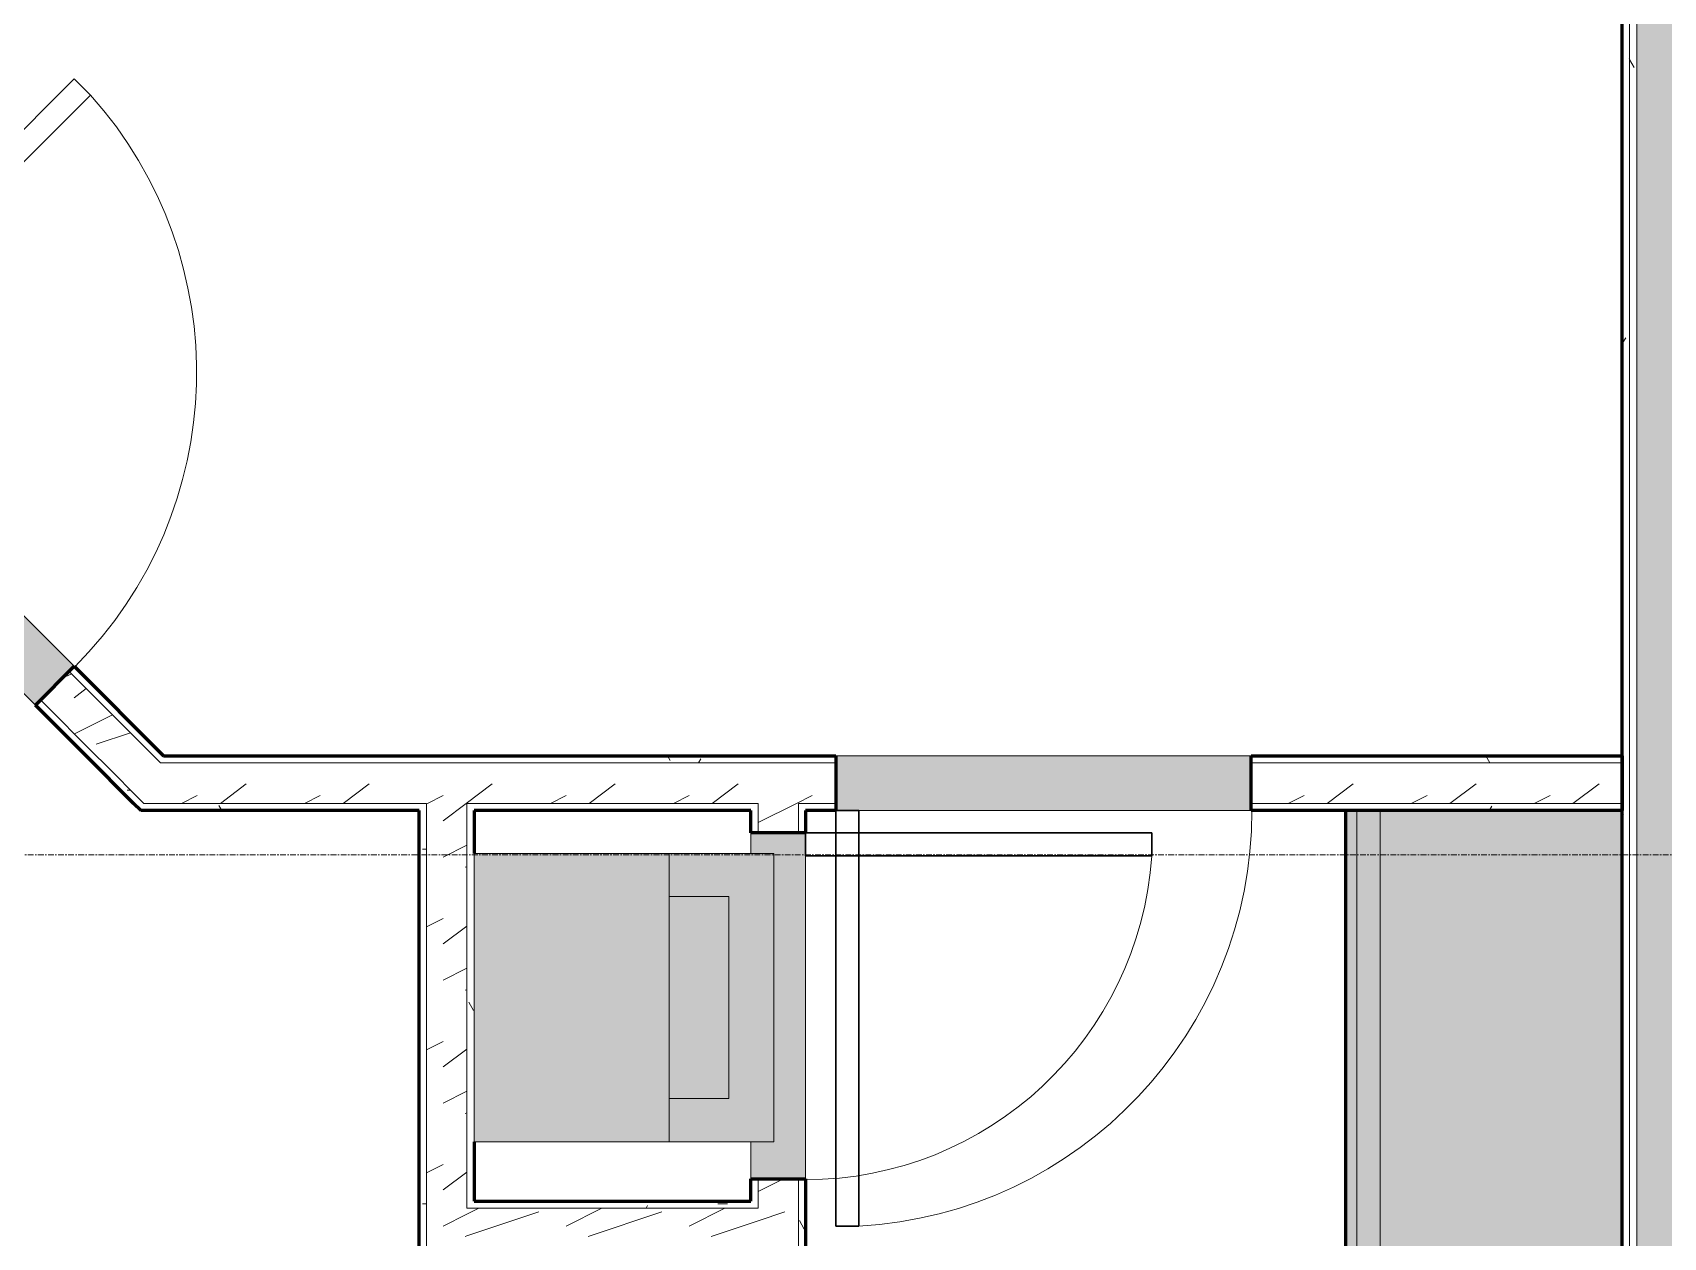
# Model space of a CAD drawing. Header units: inches. Extents: x -4061 to -1937, y 10959 to 12323.
# Drawn here: x -3479.5 to -3338.2, y 11814.1 to 11918.5 of the extents above; entities that cross this region are included whole.
import ezdxf

# ---------------------------------------------------------------- set-up
doc = ezdxf.new("R2010")
doc.units = ezdxf.units.IN
doc.header["$MEASUREMENT"] = 0
doc.linetypes.add('Grid Line 1_2_', pattern=[0.8749999999999999, 0.4999999999999999, -0.125, 0.125, -0.125])
for name, color, linetype, lineweight in [('0-1', 7, 'Continuous', 5), ('0-2', 250, 'Continuous', 9), ('A-DOOR-1', 250, 'Continuous', 9), ('A-DOOR-2', 50, 'Continuous', 30), ('A-WALL', 113, 'Continuous', 18), ('A-WALL-1', 8, 'Continuous', 5), ('A-WALL-2', 10, 'Continuous', 60), ('A-WALL-3', 7, 'Continuous', 18), ('A-WALL-PATT-1', 250, 'Continuous', 9), ('A-WALL-PATT-2', 253, 'Continuous', 9), ('A-WALL-PATT-4', 111, 'Continuous', 9), ('I-WALL-2', 2, 'Continuous', 60), ('P-SANR-FIXT-1', 135, 'Continuous', 9), ('P-SANR-FIXT-2', 250, 'Continuous', 9), ('Q-CASE-1', 9, 'Continuous', 9), ('Q-CASE-2', 10, 'Continuous', 60), ('Q-CASE-3', 250, 'Continuous', 9), ('S-GRID-1', 1, 'Grid Line 1_2_', 9)]:
    doc.layers.add(name, color=color, linetype=linetype, lineweight=lineweight)
pattern_1 = [(0, (0, 0), (20.48, 5.12), [0.845, -14.515, 0.845, -14.515, -81.92]), (0, (0, 0), (20.48, 5.12), [-30.72, 0.845, -29.875, 0.845, -14.515, -35.84]), (0, (0, 0), (20.48, 5.12), [-76.8, 0.845, -9.395, 0.845, -24.755]), (120, (7.68, 2.56), (-14.67405006737632, 15.1762002695053), [0.8449999999999999, -14.515, 0.8449999999999999, -14.515, -81.91999999999999]), (120, (7.68, 2.56), (-14.67405006737632, 15.1762002695053), [-30.72, 0.8449999999999999, -29.875, 0.8449999999999999, -14.515, -35.84]), (120, (7.68, 2.56), (-14.67405006737632, 15.1762002695053), [-76.79999999999998, 0.8449999999999999, -9.394999999999998, 0.8449999999999999, -24.755]), (240, (10.24, 12.8), (-5.805949932623669, -20.2962002695053), [0.845, -14.515, 0.845, -14.515, -81.92]), (240, (10.24, 12.8), (-5.805949932623669, -20.2962002695053), [-30.72, 0.845, -29.875, 0.845, -14.515, -35.84]), (240, (10.24, 12.8), (-5.805949932623669, -20.2962002695053), [-76.8, 0.845, -9.395, 0.845, -24.755])]
pattern_2 = [(216.87, (4.265, 10.662), (31.98716190389133, 21.32545714244463), [5.331, -47.981]), (206.565, (10.662, 7.464), (-10.66247606731217, -10.66200980650436), [11.921, -11.921]), (198.435, (10.662, 2.132), (-21.3244936496746, -10.66258686177925), [6.743999999999999, -26.974])]

# ---------------------------------------------------------------- blocks, each defined once
blk = doc.blocks.new('Single-Flush - 36_ x 84_-1372839-ENLARGED RCP - 3RD FLOOR PLAN - EAST')
at = {"layer": 'A-DOOR-1'}
blk.add_arc((18.00000000000094, 2.374999999999582), 36.06659275674493, 93.17885224191846, 179.9999999999998, dxfattribs=at)
at = {"layer": 'A-DOOR-2'}
for p, q in [((16, 2.374999999999781), (16, 38.38609708243906)), ((18.00000000000094, 38.38609708243906), (16, 38.38609708243906)), ((18.00000000000094, 2.374999999999781), (18.00000000000094, 38.38609708243906)), ((18.00000000000094, 2.374999999999781), (16, 2.374999999999781))]:
    blk.add_line(p, q, dxfattribs=at)
blk = doc.blocks.new('Stacked Washer and Dryer - 26_x25_ - Private-1372850-ENLARGED RCP - 3RD FLOOR PLAN - EAST')
at = {"layer": 'P-SANR-FIXT-1'}
blk.add_hatch(color=256, dxfattribs=at).paths.add_polyline_path([(9.37916411203332e-13, 12.49999999999119), (3.154809746774844e-12, -12.50000000001131), (26.000000000005, -12.50000000000892), (26.00000000000278, 12.49999999999357), (3.790122885132007, 12.49999999999153)], flags=0)
at = {"layer": 'P-SANR-FIXT-2'}
for p, q in [((26.00000000000047, 12.50000000000033), (8.686384944667224e-13, 12.50000000000033)), ((8.701080220912921e-13, -12.49999999999967), (8.701080220912921e-13, 12.50000000000033)), ((16.90625000000028, -12.49999999999867), (16.90625000000028, 12.50000000000132)), ((26.00000000000047, 12.50000000000033), (26.00000000000047, -12.49999999999967)), ((22.09375000000043, 8.749999999999945), (16.90625000000028, 8.749999999999945)), ((22.09375000000043, -8.74999999999979), (22.09375000000043, 8.749999999999945)), ((16.90625000000028, -8.74999999999979), (22.09375000000043, -8.74999999999979)), ((8.701080220912921e-13, -12.49999999999967), (26.00000000000047, -12.49999999999967))]:
    blk.add_line(p, q, dxfattribs=at)
blk = doc.blocks.new('Single-Flush - 36_ x 84_-1372824-ENLARGED RCP - 3RD FLOOR PLAN - EAST')
at = {"layer": 'A-DOOR-1'}
blk.add_arc((18.00000000000094, -2.374999999999582), 36.06659275674493, 179.9999999999998, 266.8211477580812, dxfattribs=at)
at = {"layer": 'A-DOOR-2'}
for p, q in [((16, -2.374999999999781), (16, -38.38609708243906)), ((18.00000000000094, -2.374999999999781), (16, -2.374999999999781)), ((18.00000000000094, -2.374999999999781), (18.00000000000094, -38.38609708243906)), ((18.00000000000094, -38.38609708243906), (16, -38.38609708243906))]:
    blk.add_line(p, q, dxfattribs=at)
blk = doc.blocks.new('Single-Flush - 30_ x 84_-1789664-ENLARGED RCP - 3RD FLOOR PLAN - EAST')
at = {"layer": 'A-DOOR-1'}
blk.add_arc((15.00000000000094, -2.374999999999442), 30.06659275674492, 179.9999999999998, 266.1859251657074, dxfattribs=at)
at = {"layer": 'A-DOOR-2'}
for p, q in [((13, -2.374999999999781), (13, -32.37499999999849)), ((15.00000000000094, -2.374999999999781), (13, -2.374999999999781)), ((15.00000000000094, -2.374999999999781), (15.00000000000094, -32.37499999999849)), ((15.00000000000094, -32.37499999999849), (13, -32.37499999999849))]:
    blk.add_line(p, q, dxfattribs=at)
blk = doc.blocks.new('OD_CW_Base Cabinet - OD_CW_Base Cabinet-1913675-ENLARGED RCP - 3RD FLOOR PLAN - EAST')
at = {"layer": 'Q-CASE-1'}
for points in [[(0.7377049180349785, 23.99999999999283), (0.7377049180334437, 2.999999999986698), (59.13770491871855, 2.999999999982435), (59.13770491872008, 23.99999999998857), (21.04267825355788, 23.9999999999913)], [(5.71340818237769, 2.999999999986343), (0.7377049180334437, 2.999999999986684), (0.7377049180332732, 0.9999999999883328), (59.13770491871838, 0.9999999999840695), (59.13770491871855, 2.999999999982421), (21.04267825355634, 2.999999999985149)], [(21.04267825355617, 0.999999999986798), (0.7377049180332732, 0.9999999999883328), (0.7377049180331027, -1.178079855890247e-11), (59.13770491871821, -1.604405497346307e-11), (59.13770491871838, 0.9999999999840695)]]:
    blk.add_hatch(color=256, dxfattribs=at).paths.add_polyline_path(points, flags=0)
at = {"layer": 'Q-CASE-2'}
for p, q in [((59.13770491871637, 24.00000000000016), (0.7377049180327829, 24.00000000000016)), ((0.7377049180327883, 24.00000000000016), (0.7377049180327883, 1.225686219186177e-13)), ((59.13770491871637, 1.212363542890675e-13), (59.13770491871637, 24.00000000000016)), ((0.7377049180327883, 1.212363542890675e-13), (59.13770491871637, 1.212363542890675e-13))]:
    blk.add_line(p, q, dxfattribs=at)
at = {"layer": 'Q-CASE-3'}
for p, q in [((0.7377049180327488, 24.00000000000016), (0.7377049180327786, 2.999999999998593)), ((0.7377049180327488, 24.00000000000016), (59.13770491871632, 24.00000000000024)), ((59.13770491871635, 2.999999999998675), (59.13770491871632, 24.00000000000024)), ((0.7377049180327788, 2.999999999998578), (0.7377049180327816, 1.000000000000128)), ((0.7377049180327786, 2.999999999998592), (59.13770491871635, 2.999999999998675)), ((59.13770491871635, 1.000000000000211), (59.13770491871635, 2.99999999999866)), ((0.7377049180333131, 1.000000000000128), (0.7377049180333145, 1.27675647831885e-13)), ((0.7377049180333131, 1.000000000000128), (59.13770491871635, 1.000000000000211)), ((0.7377049180327816, 1.000000000000128), (59.13770491871635, 1.000000000000211)), ((0.7377049180333145, 1.27750454303064e-13), (59.13770491871635, 2.102356316377515e-13)), ((59.13770491871635, 2.102356316377515e-13), (59.13770491871635, 1.000000000000211))]:
    blk.add_line(p, q, dxfattribs=at)
blk = doc.blocks.new('CTR - 1st Phase - Unit Layouts_rvt-1-ENLARGED RCP - 3RD FLOOR PLAN - EAST')
at = {"layer": 'A-WALL-1'}
for points in [[(-3479.295681643495, 11860.17916038077), (-3475.936924432859, 11863.5379175914), (-3501.39276855557, 11888.99376171412), (-3504.751525766206, 11885.63500450349), (-3479.737623381734, 11860.621102119)], [(-3373.898736679644, 11851.03939611112), (-3373.898736679644, 11855.78939611112), (-3409.898736679644, 11855.78939611112), (-3409.898736679644, 11851.03939611112), (-3398.756766779946, 11851.03939611112)], [(-3412.523736679646, 11819.12194437138), (-3412.523736679646, 11849.12194437138), (-3417.273736679648, 11849.12194437138), (-3417.273736679648, 11847.32949263164), (-3415.273736679641, 11847.32949263164), (-3415.273736679642, 11822.32949263164), (-3417.273736679648, 11822.32949263164), (-3417.273736679648, 11819.12194437138), (-3413.148736679652, 11819.12194437138)]]:
    blk.add_hatch(color=256, dxfattribs=at).paths.add_polyline_path(points, flags=0)
at = {"layer": 'A-WALL-PATT-1'}
h = blk.add_hatch(dxfattribs=at)
h.set_pattern_fill('FP_1', color=256, style=0, pattern_type=2)
h.set_pattern_definition(pattern_1)
h.paths.add_polyline_path([(-3468.188402952591, 11855.78939611113), (-3475.936924432859, 11863.5379175914), (-3476.378866171101, 11863.09597585316), (-3469.072286429073, 11855.78939611113), (-3468.447286429072, 11855.78939611113)], flags=0)
h.paths.add_polyline_path([(-3501.834710293811, 11888.55181997588), (-3501.39276855557, 11888.99376171412), (-3505.105079156798, 11892.70607231535), (-3505.54702089504, 11892.26413057711), (-3502.276652032054, 11888.99376171412)], flags=0)
h.paths.add_polyline_path([(-3508.021894629192, 11894.73900431126), (-3507.579952890952, 11895.1809460495), (-3518.74873667967, 11906.34972983822), (-3518.74873667967, 11905.46584636174), (-3512.915105734883, 11899.63221541695)], flags=0)
h = blk.add_hatch(dxfattribs=at)
h.set_pattern_fill('FP_1', color=256, style=0, pattern_type=2)
h.set_pattern_definition(pattern_1)
h.paths.add_polyline_path([(-3470.780917373863, 11851.66439611113), (-3469.897033897381, 11851.66439611113), (-3478.853739905255, 11860.62110211901), (-3479.295681643495, 11860.17916038077), (-3472.897031154749, 11853.78050989202)], flags=0)
h.paths.add_polyline_path([(-3504.751525766206, 11885.63500450349), (-3504.309584027966, 11886.07694624173), (-3522.873736679669, 11904.64109889343), (-3522.854800624252, 11903.73827936154), (-3505.193467504446, 11886.07694624172)], flags=0)
h = blk.add_hatch(dxfattribs=at)
h.set_pattern_fill('FP_1', color=256, style=0, pattern_type=2)
h.set_pattern_definition(pattern_1)
h.paths.add_polyline_path([(-3364.723736678533, 11855.16439611112), (-3341.723736679639, 11855.16439611112), (-3341.723736679639, 11855.78939611112), (-3373.898736679644, 11855.78939611112), (-3373.898736679644, 11855.16439611112)], flags=0)
h.paths.add_polyline_path([(-3409.898736679644, 11855.16439611113), (-3409.898736679644, 11855.78939611112), (-3469.072286429073, 11855.78939611113), (-3468.447286429072, 11855.16439611113), (-3411.579950870035, 11855.16439611113)], flags=0)
h = blk.add_hatch(dxfattribs=at)
h.set_pattern_fill('FP_1', color=256, style=0, pattern_type=2)
h.set_pattern_definition(pattern_1)
h.paths.add_polyline_path([(-3409.898736679644, 11851.03939611112), (-3409.898736679644, 11851.66439611112), (-3413.148736679641, 11851.66439611113), (-3413.148736679645, 11851.03939611113), (-3411.579950870035, 11851.03939611112)], flags=0)
h.paths.add_polyline_path([(-3365.723736678532, 11851.03939611112), (-3341.723736679639, 11851.03939611114), (-3341.723736679639, 11851.66439611111), (-3373.898736679644, 11851.66439611112), (-3373.898736679644, 11851.03939611112)], flags=0)
h.paths.add_polyline_path([(-3416.648736679646, 11851.03939611113), (-3416.648736679646, 11851.66439611113), (-3441.898736679639, 11851.66439611113), (-3441.898736679647, 11851.03939611113), (-3417.273736679845, 11851.03939611113)], flags=0)
h.paths.add_polyline_path([(-3468.447286429072, 11851.03939611113), (-3445.398736679648, 11851.03939611113), (-3445.398736679648, 11851.66439611113), (-3470.780917373863, 11851.66439611113), (-3470.155917373866, 11851.03939611113), (-3469.897033897381, 11851.03939611113)], flags=0)
h = blk.add_hatch(dxfattribs=at)
h.set_pattern_fill('FP_1', color=256, style=0, pattern_type=2)
h.set_pattern_definition(pattern_1)
h.paths.add_polyline_path([(-3445.935857993733, 11753.18939611057), (-3445.398736679653, 11753.18939611057), (-3445.398736679653, 11760.82949263164), (-3446.023736679652, 11760.82949263164), (-3446.023736679652, 11753.18939611057)], flags=0)
h.paths.add_polyline_path([(-3446.023736679651, 11804.82949263164), (-3445.398736679649, 11804.82949263164), (-3445.398736679648, 11851.03939611113), (-3446.023736679645, 11851.03939611113), (-3446.023736679651, 11806.57949263164)], flags=0)
h = blk.add_hatch(dxfattribs=at)
h.set_pattern_fill('FP_1', color=256, style=0, pattern_type=2)
h.set_pattern_definition(pattern_1)
h.paths.add_polyline_path([(-3441.361615365572, 11753.18939611057), (-3441.273736679652, 11753.18939611057), (-3441.273736679649, 11760.82949263164), (-3441.898736679652, 11760.82949263164), (-3441.898736679652, 11753.18939611057)], flags=0)
h.paths.add_polyline_path([(-3441.273736679649, 11804.82949263164), (-3441.273736679641, 11813.07949263164), (-3441.898736679648, 11813.07949263164), (-3441.898736679648, 11804.82949263164)], flags=0)
h.paths.add_polyline_path([(-3441.273736679641, 11816.57949263164), (-3441.273736679648, 11851.03939611113), (-3441.898736679645, 11851.03939611113), (-3441.898736679648, 11816.57949263164)], flags=0)
h = blk.add_hatch(dxfattribs=at)
h.set_pattern_fill('FP_1', color=256, style=0, pattern_type=2)
h.set_pattern_definition(pattern_1)
h.paths.add_polyline_path([(-3413.148736679652, 11752.56439611053), (-3412.52373667962, 11753.18939611056), (-3412.52373667962, 11754.51439611063), (-3413.148736679652, 11754.51439611063), (-3413.148736679652, 11752.88629499766)], flags=0)
h.paths.add_polyline_path([(-3412.523736679653, 11758.01439611063), (-3412.523736679646, 11819.12194437138), (-3413.148736679652, 11819.12194437138), (-3413.148736679652, 11758.01439611063)], flags=0)
h.paths.add_polyline_path([(-3412.523736679646, 11849.12194437138), (-3412.52373667965, 11851.03939611111), (-3413.148736679646, 11851.03939611113), (-3413.148736679646, 11849.12194437138)], flags=0)
h = blk.add_hatch(dxfattribs=at)
h.set_pattern_fill('FP_1', color=256, style=0, pattern_type=2)
h.set_pattern_definition(pattern_1)
h.paths.add_polyline_path([(-3441.273736679641, 11816.57949263164), (-3417.273736679648, 11816.57949263164), (-3417.273736679648, 11817.20449263164), (-3441.273736679641, 11817.2044926313)], flags=0)
at = {"layer": 'A-WALL-PATT-2'}
h = blk.add_hatch(dxfattribs=at)
h.set_pattern_fill('FP_2', color=256, style=0, pattern_type=2)
h.set_pattern_definition(pattern_2)
h.paths.add_polyline_path([(-3473.39703389738, 11855.16439611113), (-3468.447286429072, 11855.16439611113), (-3476.378866171101, 11863.09597585316), (-3478.853739905255, 11860.62110211901), (-3474.022033897379, 11855.78939611113)], flags=0)
h.paths.add_polyline_path([(-3504.309584027966, 11886.07694624173), (-3501.834710293811, 11888.55181997588), (-3519.373736679662, 11906.09084636174), (-3519.373736679662, 11901.14109889343), (-3504.751525766206, 11886.51888797997)], flags=0)
h = blk.add_hatch(dxfattribs=at)
h.set_pattern_fill('FP_2', color=256, style=0, pattern_type=2)
h.set_pattern_definition(pattern_2)
h.paths.add_polyline_path([(-3341.72373667964, 11851.66439611111), (-3341.723736679639, 11855.16439611112), (-3373.898736679644, 11855.16439611112), (-3373.898736679644, 11851.66439611112), (-3350.26287058532, 11851.66439611111)], flags=0)
h.paths.add_polyline_path([(-3416.64873667964, 11851.66439611113), (-3409.898736679644, 11851.66439611113), (-3409.898736679644, 11855.16439611113), (-3473.39703389738, 11855.16439611113), (-3469.897033897381, 11851.66439611113), (-3441.898736679644, 11851.66439611113)], flags=0)
h = blk.add_hatch(dxfattribs=at)
h.set_pattern_fill('FP_2', color=256, style=0, pattern_type=2)
h.set_pattern_definition(pattern_2)
h.paths.add_polyline_path([(-3445.398736679653, 11751.93939611063), (-3441.898736679652, 11751.93939611063), (-3441.898736679652, 11760.82949263164), (-3445.398736679653, 11760.82949263164)], flags=0)
h.paths.add_polyline_path([(-3445.398736679649, 11804.82949263164), (-3441.898736679648, 11804.82949263164), (-3441.910281710363, 11851.66439611113), (-3445.398736679648, 11851.66439611113), (-3445.398736679648, 11812.45283810876)], flags=0)
h = blk.add_hatch(dxfattribs=at)
h.set_pattern_fill('FP_2', color=256, style=0, pattern_type=2)
h.set_pattern_definition(pattern_2)
h.paths.add_polyline_path([(-3413.767400802498, 11751.94573198769), (-3413.148736679652, 11752.56439611053), (-3413.148736679652, 11819.12194437138), (-3416.648736679653, 11819.12194437138), (-3416.648736679653, 11751.94573198769), (-3413.773736679621, 11751.94573198769)], flags=0)
h.paths.add_polyline_path([(-3416.648736679646, 11849.12194437138), (-3413.148736679646, 11849.12194437138), (-3413.148736679641, 11851.66439611113), (-3416.648736679646, 11851.66439611113), (-3416.648736679646, 11850.03593055803)], flags=0)
h = blk.add_hatch(dxfattribs=at)
h.set_pattern_fill('FP_2', color=256, style=0, pattern_type=2)
h.set_pattern_definition(pattern_2)
h.paths.add_polyline_path([(-3416.648736679653, 11813.07949263163), (-3416.648736679653, 11816.57949263164), (-3441.898736679648, 11816.57949263164), (-3441.898736679648, 11813.07949263164), (-3417.273736679648, 11813.07949263164)], flags=0)
at = {"layer": 'A-WALL-2'}
for p, q in [((-3479.295681643492, 11860.17916038075), (-3475.936924432855, 11863.53791759139)), ((-3475.936924432855, 11863.53791759139), (-3468.188402952588, 11855.78939611112)), ((-3474.90591737386, 11855.78939611112), (-3479.295681643492, 11860.17916038075)), ((-3470.780917373861, 11851.66439611112), (-3474.905917373859, 11855.78939611112)), ((-3468.188402952588, 11855.78939611112), (-3409.898736679641, 11855.78939611111)), ((-3409.898736679641, 11855.78939611111), (-3409.898736679642, 11851.03939611111)), ((-3373.898736679641, 11855.78939611111), (-3341.723736679637, 11855.7893961111)), ((-3373.898736679642, 11851.03939611111), (-3373.898736679641, 11855.78939611111)), ((-3341.723736679637, 11855.7893961111), (-3341.723736679637, 11851.0393961111)), ((-3470.15591737386, 11851.03939611112), (-3470.780917373861, 11851.66439611112)), ((-3446.023736679642, 11851.03939611112), (-3470.15591737386, 11851.03939611112)), ((-3446.023736679645, 11806.57949263163), (-3446.023736679642, 11851.03939611112)), ((-3417.273736679643, 11851.03939611111), (-3441.273736679642, 11851.03939611111)), ((-3441.273736679642, 11851.03939611111), (-3441.273736679642, 11847.32949263163)), ((-3417.273736679643, 11849.12194437137), (-3417.273736679643, 11851.03939611111)), ((-3409.898736679642, 11851.03939611111), (-3412.523736679643, 11851.03939611111)), ((-3412.523736679643, 11851.03939611111), (-3412.523736679643, 11849.12194437137)), ((-3365.723736678492, 11851.03939611111), (-3373.898736679642, 11851.03939611111)), ((-3412.523736679643, 11849.12194437137), (-3417.273736679643, 11849.12194437137)), ((-3441.273736679644, 11822.32949263163), (-3441.273736679645, 11817.20449263163)), ((-3417.273736679645, 11817.20449263163), (-3417.273736679645, 11819.12194437137)), ((-3417.273736679645, 11819.12194437137), (-3412.523736679645, 11819.12194437137)), ((-3412.523736679645, 11819.12194437137), (-3412.52373667965, 11758.63939611062)), ((-3441.273736679645, 11817.20449263163), (-3417.273736679645, 11817.20449263163))]:
    blk.add_line(p, q, dxfattribs=at)
at = {"layer": 'A-WALL-3'}
for p, q in [((-3475.936924432855, 11863.53791759139), (-3501.392768555567, 11888.99376171411)), ((-3504.751525766203, 11885.63500450347), (-3479.295681643492, 11860.17916038075)), ((-3476.378866171097, 11863.09597585315), (-3469.07228642907, 11855.78939611112)), ((-3478.853739905251, 11860.621102119), (-3474.022033897377, 11855.78939611112)), ((-3474.022033897377, 11855.78939611112), (-3473.397033897376, 11855.16439611112)), ((-3473.397033897376, 11855.16439611112), (-3469.897033897378, 11851.66439611112)), ((-3469.072286429071, 11855.78939611112), (-3468.447286429071, 11855.16439611112)), ((-3409.898736679641, 11855.16439611111), (-3468.44728642907, 11855.16439611112)), ((-3373.898736679641, 11855.78939611111), (-3409.898736679641, 11855.78939611111)), ((-3341.723736679637, 11855.1643961111), (-3373.898736679641, 11855.16439611111)), ((-3445.398736679642, 11851.66439611112), (-3469.897033897379, 11851.66439611112)), ((-3445.398736679642, 11851.66439611111), (-3445.398736679642, 11851.03939611112)), ((-3445.398736679645, 11804.82949263163), (-3445.398736679641, 11851.03939611112)), ((-3416.648736679643, 11851.66439611111), (-3441.898736679641, 11851.66439611112)), ((-3441.898736679641, 11851.66439611111), (-3441.898736679642, 11851.03939611111)), ((-3441.898736679645, 11816.57949263163), (-3441.898736679642, 11851.03939611111)), ((-3416.648736679643, 11851.66439611111), (-3416.648736679643, 11851.03939611111)), ((-3416.648736679643, 11851.03939611111), (-3416.648736679643, 11849.12194437137)), ((-3409.898736679642, 11851.66439611111), (-3413.148736679642, 11851.66439611111)), ((-3413.148736679642, 11851.66439611111), (-3413.148736679643, 11851.03939611111)), ((-3413.148736679643, 11851.03939611111), (-3413.148736679644, 11849.12194437137)), ((-3409.898736679642, 11851.03939611111), (-3373.898736679642, 11851.03939611111)), ((-3341.723736679637, 11851.66439611111), (-3373.898736679642, 11851.66439611111)), ((-3417.273736679643, 11849.12194437137), (-3417.273736679643, 11847.32949263163)), ((-3412.523736679645, 11819.12194437137), (-3412.523736679643, 11849.12194437137)), ((-3417.273736679645, 11822.32949263163), (-3417.273736679645, 11819.12194437137)), ((-3416.648736679646, 11819.12194437137), (-3416.648736679646, 11816.57949263163)), ((-3413.148736679645, 11819.12194437137), (-3413.148736679649, 11758.01439611062)), ((-3441.273736679645, 11816.57949263163), (-3441.898736679645, 11816.57949263163)), ((-3417.273736679645, 11816.57949263163), (-3441.273736679645, 11816.57949263163)), ((-3417.273736679645, 11816.57949263163), (-3416.648736679645, 11816.57949263163))]:
    blk.add_line(p, q, dxfattribs=at)
at = {"layer": '0-2'}
for name, p, rotation in [('Single-Flush - 36_ x 84_-1372824-ENLARGED RCP - 3RD FLOOR PLAN - EAST', (-3490.344225099529, 11874.58646104743), 134.9999999999904), ('Single-Flush - 36_ x 84_-1372839-ENLARGED RCP - 3RD FLOOR PLAN - EAST', (-3391.898736679641, 11853.41439611111), 180), ('OD_CW_Base Cabinet - OD_CW_Base Cabinet-1913675-ENLARGED RCP - 3RD FLOOR PLAN - EAST', (-3365.723736678494, 11851.77710102916), 269.9999999999631), ('Single-Flush - 30_ x 84_-1789664-ENLARGED RCP - 3RD FLOOR PLAN - EAST', (-3414.898736679645, 11834.12194437137), 89.99999999999613), ('Single-Flush - 36_ x 84_-1372824-ENLARGED RCP - 3RD FLOOR PLAN - EAST', (-3516.720376083259, 11808.57876250569), 134.9999999999929)]:
    blk.add_blockref(name, p, dxfattribs=dict(at, rotation=rotation))
blk.add_blockref('Stacked Washer and Dryer - 26_x25_ - Private-1372850-ENLARGED RCP - 3RD FLOOR PLAN - EAST', (-3441.27373667964, 11834.82949263163), dxfattribs=at)
blk = doc.blocks.new('CTR - 1st Phase - Shell_rvt-1-ENLARGED RCP - 3RD FLOOR PLAN - EAST')
at = {"layer": 'S-GRID-1'}
blk.add_line((-1936.831896887498, 11847.18939611053), (-4027.878090368342, 11847.18939611053), dxfattribs=at)

msp = doc.modelspace()

# ---------------------------------------------------------------- hatches: boundary and pattern name
at = {"layer": 'A-WALL-PATT-4'}
h = msp.add_hatch(dxfattribs=at)
h.set_pattern_fill('FP_1', color=256, style=0, pattern_type=2)
h.set_pattern_definition(pattern_1)
h.paths.add_polyline_path([(-3341.098736679333, 11722.01439611054), (-3341.098736679331, 12109.9643961105), (-3341.723736679342, 12109.9643961105), (-3341.723736679332, 11722.01439611054)], flags=0)
h = msp.add_hatch(dxfattribs=at)
h.set_pattern_fill('FP_1', color=256, style=0, pattern_type=2)
h.set_pattern_definition(pattern_1)
h.paths.add_polyline_path([(-3341.098736679333, 11721.38939611053), (-3340.473736679332, 11721.38939611053), (-3340.473736679329, 12109.9643961105), (-3341.098736679331, 12109.9643961105), (-3341.098736679333, 11722.01439611053)], flags=0)
h = msp.add_hatch(dxfattribs=at)
h.set_pattern_fill('FP_4', color=256, style=0, pattern_type=2)
h.set_pattern_definition([(161.57, (0.32, 0.32), (-2.560496184573631, -0.0005373861552858683), [0, -18.214, 2.022, 0]), (18.43, (-0.32, 0.32), (-2.560496184573631, 0.0005373861552860904), [0, -18.214, 2.022, 0]), (108.43, (0.32, 0.32), (1.279220909290681, -6.400876726295667), [6.069999999999999, -14.166]), (71.57, (-0.32, 0.32), (1.279220909290681, 6.400876726295667), [6.07, -14.166])])
h.paths.add_polyline_path([(-3336.973736679337, 11721.38939611053), (-3336.97373667933, 12109.9643961105), (-3340.473736679329, 12109.9643961105), (-3340.473736679332, 11721.38939611053)], flags=0)

# ---------------------------------------------------------------- linework, layer by layer
at = {"layer": 'A-WALL'}
for p, q in [((-3341.098736679339, 12109.96439611049), (-3341.09873667933, 11722.01439611052)), ((-3340.473736679338, 12109.96439611049), (-3340.473736679329, 11721.38939611052))]:
    msp.add_line(p, q, dxfattribs=at)
at = {"layer": 'I-WALL-2'}
msp.add_line((-3341.723736679333, 11851.03939611111), (-3341.723736679339, 12109.96439611049), dxfattribs=at)

# ---------------------------------------------------------------- block references
at = {"layer": '0-1'}
for name in ['CTR - 1st Phase - Shell_rvt-1-ENLARGED RCP - 3RD FLOOR PLAN - EAST', 'CTR - 1st Phase - Unit Layouts_rvt-1-ENLARGED RCP - 3RD FLOOR PLAN - EAST']:
    msp.add_blockref(name, (0, 0), dxfattribs=at)

doc.saveas('drawing.dxf')
